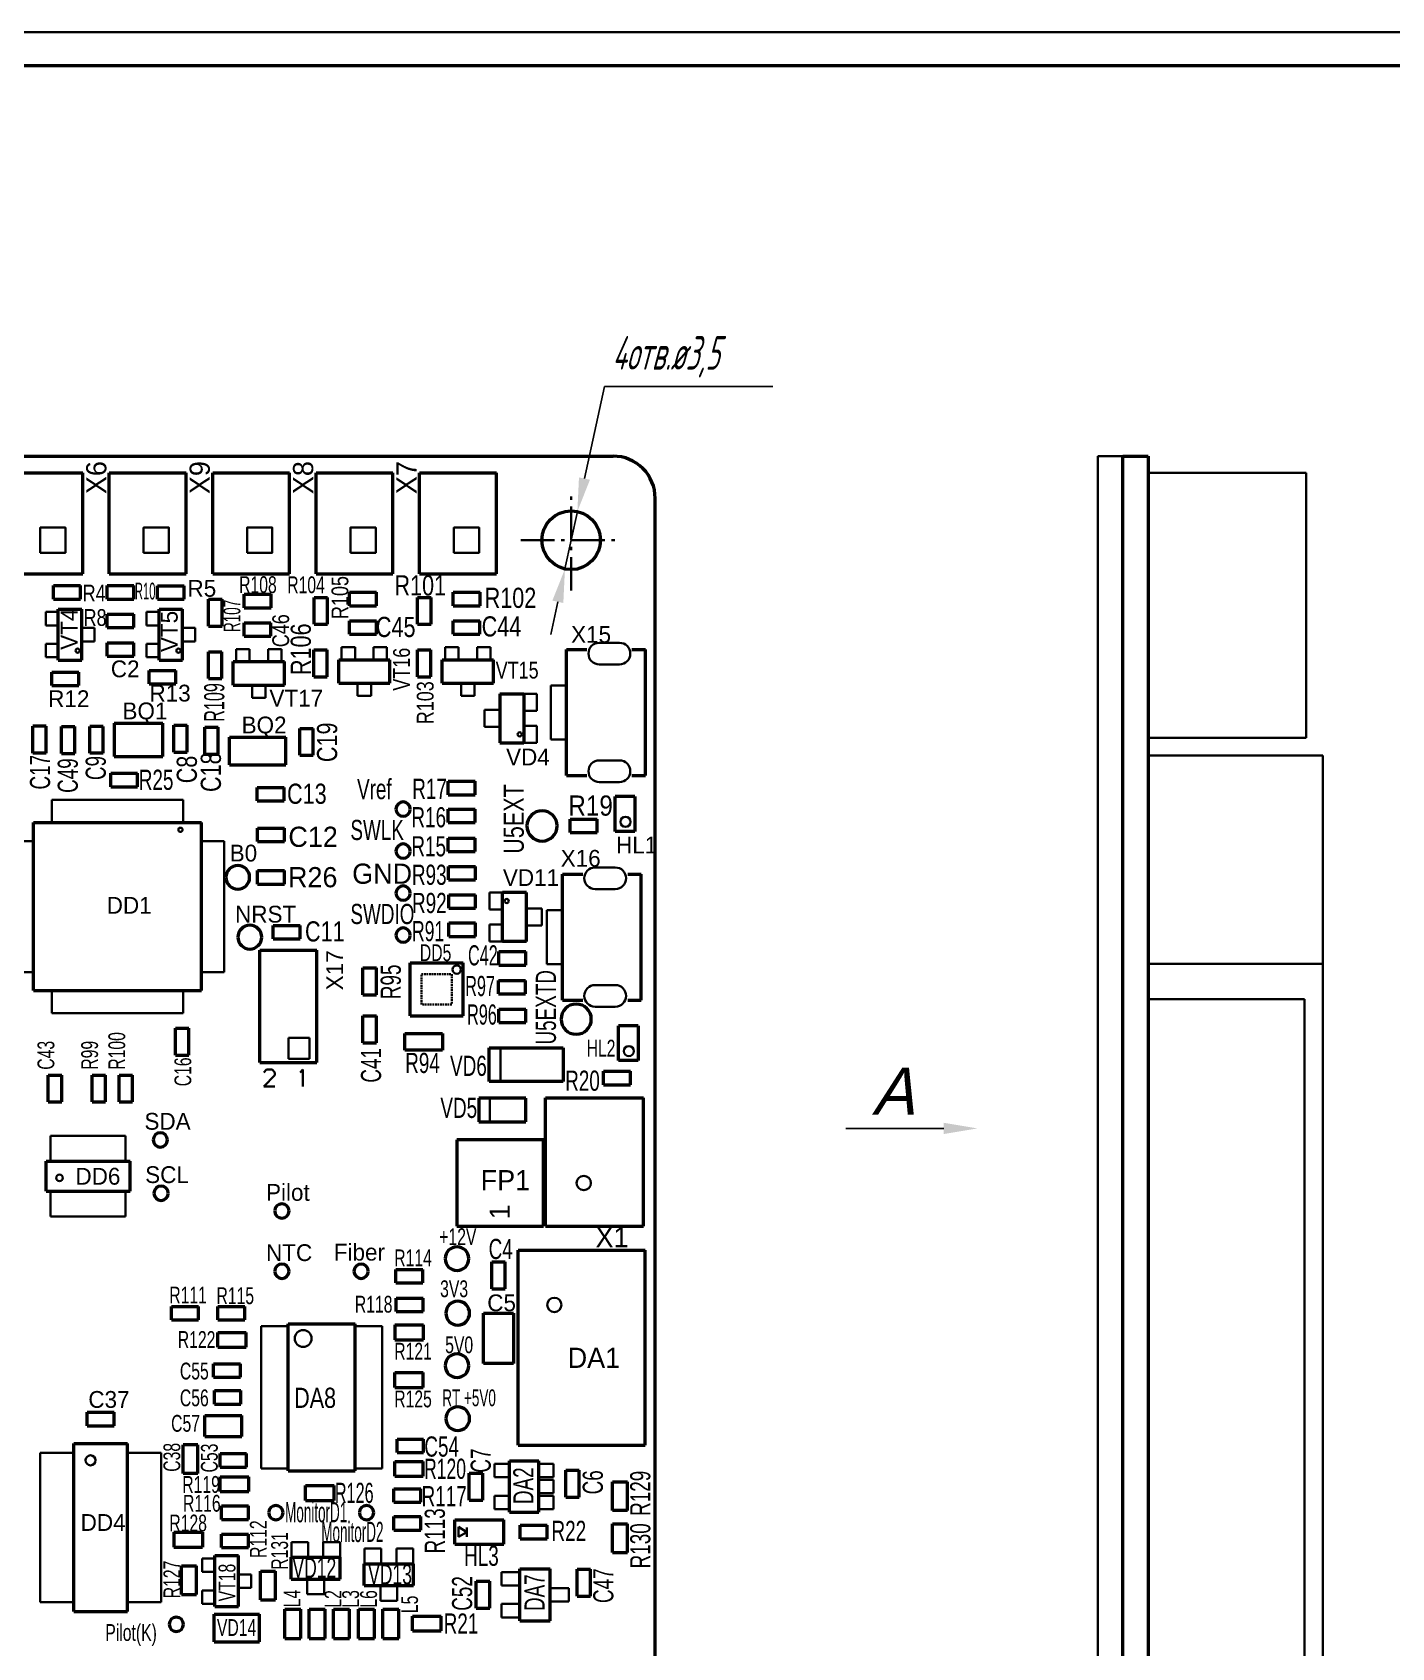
# Model space of a CAD drawing. Extents: x 22780 to 26685, y -1269 to -208.
# Drawn here: x 26043.5 to 26245.8, y -763.7 to -523.4 of the extents above; entities that cross this region are included whole.
import ezdxf

# ---------------------------------------------------------------- set-up
doc = ezdxf.new("R2010")
doc.units = 0
doc.header["$MEASUREMENT"] = 0
doc.linetypes.add('CNTR_ECKD_1', pattern=[7.5, 5, -1, 0.5, -1])
doc.linetypes.add('DASHED2', pattern=[0.375, 0.25, -0.125])
doc.layers.get('0').update_dxf_attribs({"linetype": 'CONTINUOUS', "lineweight": 50})
for name, color, linetype, lineweight in [('CENTER', 2, 'CNTR_ECKD_1', 35), ('CONTUR', 7, 'CONTINUOUS', 50), ('DIM', 1, 'CONTINUOUS', 35)]:
    doc.layers.add(name, color=color, linetype=linetype, lineweight=lineweight)
doc.layers.add('TEXT', color=1, linetype='CONTINUOUS')
doc.styles.add('ECKD', font='ec5cdwin.shx', dxfattribs={"oblique": 15})
doc.styles.add('GOST', font='GOST.shx', dxfattribs={"width": 0.7, "oblique": 15})
doc.styles.get("Standard").update_dxf_attribs({"font": 'ec5cdwin.shx'})

msp = doc.modelspace()

# ---------------------------------------------------------------- linework, layer by layer
for p, q in [((25979.968, -586.501), (26129.968, -586.501)), ((26205.801, -586.501), (26209.551, -586.501)), ((26205.801, -786.501), (26205.801, -586.501)), ((26209.551, -586.501), (26209.551, -786.501)), ((26039.618, -589.001), (26051.048, -589.001)), ((26051.048, -604.001), (26051.048, -589.001)), ((26055.003, -589.001), (26066.433, -589.001)), ((26055.003, -604.001), (26055.003, -589.001)), ((26066.433, -604.001), (26066.433, -589.001)), ((26070.388, -589.001), (26081.818, -589.001)), ((26070.388, -604.001), (26070.388, -589.001)), ((26081.818, -604.001), (26081.818, -589.001)), ((26085.773, -604.001), (26085.773, -589.001)), ((26085.773, -589.001), (26097.203, -589.001)), ((26097.203, -604.001), (26097.203, -589.001)), ((26101.158, -589.001), (26112.588, -589.001)), ((26101.158, -604.001), (26101.158, -589.001)), ((26112.588, -604.001), (26112.588, -589.001)), ((26136.218, -780.251), (26136.218, -592.751)), ((26039.618, -604.001), (26051.048, -604.001)), ((26055.003, -604.001), (26066.433, -604.001)), ((26070.388, -604.001), (26081.818, -604.001)), ((26085.773, -604.001), (26097.203, -604.001)), ((26101.158, -604.001), (26112.588, -604.001)), ((26046.718, -607.751), (26046.718, -605.751)), ((26046.718, -605.751), (26050.718, -605.751)), ((26046.718, -607.751), (26050.718, -607.751)), ((26050.718, -607.751), (26050.718, -605.751)), ((26054.663, -605.751), (26058.663, -605.751)), ((26054.663, -607.751), (26054.663, -605.751)), ((26054.663, -607.751), (26058.663, -607.751)), ((26058.663, -607.751), (26058.663, -605.751)), ((26062.163, -605.784), (26066.163, -605.784)), ((26062.163, -607.784), (26062.163, -605.784)), ((26062.163, -607.784), (26066.163, -607.784)), ((26066.163, -607.784), (26066.163, -605.784)), ((26069.774, -607.789), (26071.774, -607.789)), ((26069.774, -611.789), (26069.774, -607.789)), ((26071.774, -611.789), (26071.774, -607.789)), ((26075.065, -609.039), (26075.065, -607.039)), ((26075.065, -607.039), (26079.065, -607.039)), ((26079.065, -609.039), (26079.065, -607.039)), ((26085.467, -607.501), (26087.467, -607.501)), ((26085.467, -611.501), (26085.467, -607.501)), ((26087.467, -611.501), (26087.467, -607.501)), ((26090.758, -608.751), (26090.758, -606.751)), ((26090.758, -606.751), (26094.758, -606.751)), ((26094.758, -608.751), (26094.758, -606.751)), ((26100.87, -607.501), (26102.87, -607.501)), ((26100.87, -611.501), (26100.87, -607.501)), ((26102.87, -611.501), (26102.87, -607.501)), ((26106.161, -608.751), (26106.161, -606.751)), ((26106.161, -606.751), (26110.161, -606.751)), ((26110.161, -608.751), (26110.161, -606.751)), ((26047.413, -609.25), (26050.913, -609.25)), ((26047.413, -616.85), (26047.413, -609.25)), ((26050.913, -616.85), (26050.913, -609.25)), ((26054.663, -612.001), (26054.663, -610.001)), ((26054.663, -610.001), (26058.663, -610.001)), ((26058.663, -612.001), (26058.663, -610.001)), ((26062.413, -609.25), (26065.913, -609.25)), ((26062.413, -616.85), (26062.413, -609.25)), ((26065.913, -616.85), (26065.913, -609.25)), ((26075.065, -609.039), (26079.065, -609.039)), ((26090.758, -608.751), (26094.758, -608.751)), ((26106.161, -608.751), (26110.161, -608.751)), ((26054.663, -612.001), (26058.663, -612.001)), ((26069.774, -611.789), (26071.774, -611.789)), ((26075.047, -611.289), (26079.047, -611.289)), ((26075.047, -613.289), (26075.047, -611.289)), ((26079.047, -613.289), (26079.047, -611.289)), ((26085.467, -611.501), (26087.467, -611.501)), ((26090.74, -611.001), (26094.74, -611.001)), ((26090.74, -613.001), (26090.74, -611.001)), ((26094.74, -613.001), (26094.74, -611.001)), ((26100.87, -611.501), (26102.87, -611.501)), ((26106.143, -611.001), (26110.143, -611.001)), ((26106.143, -613.001), (26106.143, -611.001)), ((26110.143, -613.001), (26110.143, -611.001)), ((26054.663, -614.251), (26058.663, -614.251)), ((26054.663, -616.251), (26054.663, -614.251)), ((26058.663, -616.251), (26058.663, -614.251)), ((26075.047, -613.289), (26079.047, -613.289)), ((26090.74, -613.001), (26094.74, -613.001)), ((26106.143, -613.001), (26110.143, -613.001)), ((26047.413, -616.85), (26050.913, -616.85)), ((26054.663, -616.251), (26058.663, -616.251)), ((26062.413, -616.85), (26065.913, -616.85)), ((26069.743, -615.596), (26071.743, -615.596)), ((26069.743, -619.596), (26069.743, -615.596)), ((26071.743, -619.596), (26071.743, -615.596)), ((26073.448, -617.066), (26081.048, -617.066)), ((26073.448, -620.566), (26073.448, -617.066)), ((26081.048, -620.566), (26081.048, -617.066)), ((26085.435, -615.309), (26087.435, -615.309)), ((26085.435, -619.309), (26085.435, -615.309)), ((26087.435, -619.309), (26087.435, -615.309)), ((26089.14, -616.779), (26096.74, -616.779)), ((26089.14, -620.279), (26089.14, -616.779)), ((26096.74, -620.279), (26096.74, -616.779)), ((26100.838, -615.309), (26102.838, -615.309)), ((26100.838, -619.309), (26100.838, -615.309)), ((26102.838, -619.309), (26102.838, -615.309)), ((26104.543, -616.779), (26112.143, -616.779)), ((26104.543, -620.279), (26104.543, -616.779)), ((26112.143, -620.279), (26112.143, -616.779)), ((26123.043, -633.99), (26123.031, -615.263)), ((26123.043, -615.265), (26126.061, -615.265)), ((26132.751, -615.264), (26134.781, -615.264)), ((26134.781, -633.989), (26134.781, -615.264)), ((26046.468, -618.626), (26050.468, -618.626)), ((26046.468, -620.626), (26046.468, -618.626)), ((26050.468, -620.626), (26050.468, -618.626)), ((26060.913, -618.387), (26064.913, -618.387)), ((26060.913, -620.387), (26060.913, -618.387)), ((26064.913, -620.387), (26064.913, -618.387)), ((26069.743, -619.596), (26071.743, -619.596)), ((26081.048, -620.566), (26081.048, -618.379)), ((26085.435, -619.309), (26087.435, -619.309)), ((26096.74, -620.279), (26096.74, -618.091)), ((26100.838, -619.309), (26102.838, -619.309)), ((26112.143, -620.279), (26112.143, -618.091)), ((26046.468, -620.626), (26050.468, -620.626)), ((26060.913, -620.387), (26064.913, -620.387)), ((26073.448, -620.566), (26081.048, -620.566)), ((26079.185, -620.566), (26081.048, -620.566)), ((26089.14, -620.279), (26096.74, -620.279)), ((26094.878, -620.279), (26096.74, -620.279)), ((26104.543, -620.279), (26112.143, -620.279)), ((26110.281, -620.279), (26112.143, -620.279)), ((26113.093, -621.851), (26116.698, -621.851)), ((26113.093, -621.851), (26113.093, -629.13)), ((26116.698, -621.851), (26116.698, -629.13)), ((26045.625, -626.681), (26043.625, -626.681)), ((26043.625, -630.681), (26043.625, -626.681)), ((26045.625, -630.681), (26045.625, -626.681)), ((26047.891, -630.724), (26047.891, -626.723)), ((26047.891, -626.723), (26049.891, -626.723)), ((26049.891, -630.724), (26049.891, -626.723)), ((26054.093, -626.704), (26052.093, -626.704)), ((26052.093, -630.704), (26052.093, -626.704)), ((26054.093, -630.704), (26054.093, -626.704)), ((26055.741, -626.221), (26062.97, -626.221)), ((26055.741, -626.221), (26055.741, -631.186)), ((26062.97, -631.186), (26062.97, -626.221)), ((26064.593, -630.518), (26064.593, -626.518)), ((26064.593, -626.518), (26066.593, -626.518)), ((26066.593, -630.518), (26066.593, -626.518)), ((26069.204, -630.82), (26069.204, -626.82)), ((26069.204, -626.82), (26071.204, -626.82)), ((26071.204, -630.82), (26071.204, -626.82)), ((26083.343, -631.001), (26083.343, -627.001)), ((26083.343, -627.001), (26085.343, -627.001)), ((26085.343, -631.001), (26085.343, -627.001)), ((26072.897, -628.314), (26081.272, -628.314)), ((26072.897, -632.439), (26072.897, -628.314)), ((26081.272, -632.439), (26081.272, -628.314)), ((26113.093, -629.13), (26116.698, -629.13)), ((26045.625, -630.681), (26043.625, -630.681)), ((26047.891, -630.724), (26049.891, -630.724)), ((26054.093, -630.704), (26052.093, -630.704)), ((26055.741, -631.186), (26062.97, -631.186)), ((26064.593, -630.518), (26066.593, -630.518)), ((26069.204, -630.82), (26071.204, -630.82)), ((26083.343, -631.001), (26085.343, -631.001)), ((26055.218, -635.678), (26055.218, -633.678)), ((26055.218, -633.678), (26059.218, -633.678)), ((26059.218, -635.678), (26059.218, -633.678)), ((26072.897, -632.439), (26081.272, -632.439)), ((26123.043, -633.99), (26126.061, -633.99)), ((26132.751, -633.989), (26134.781, -633.989)), ((26055.218, -635.678), (26059.218, -635.678)), ((26077.008, -637.772), (26077.008, -635.772)), ((26077.008, -635.772), (26081.008, -635.772)), ((26081.008, -637.772), (26081.008, -635.772)), ((26105.413, -634.862), (26109.413, -634.862)), ((26105.413, -636.862), (26105.413, -634.862)), ((26109.413, -636.862), (26109.413, -634.862)), ((26077.008, -637.772), (26081.008, -637.772)), ((26105.413, -636.862), (26109.413, -636.862)), ((26105.413, -638.987), (26109.413, -638.987)), ((26105.413, -640.987), (26105.413, -638.987)), ((26109.413, -640.987), (26109.413, -638.987)), ((26133.179, -637.148), (26130.258, -637.148)), ((26130.258, -642.312), (26130.258, -637.148)), ((26133.179, -637.148), (26133.179, -642.312)), ((26043.718, -641.001), (26068.718, -641.001)), ((26043.718, -666.001), (26043.718, -641.001)), ((26068.718, -666.001), (26068.718, -641.001)), ((26105.413, -640.987), (26109.413, -640.987)), ((26123.593, -642.501), (26123.593, -640.501)), ((26123.593, -640.501), (26127.593, -640.501)), ((26127.593, -642.501), (26127.593, -640.501)), ((26077.047, -643.846), (26077.047, -641.846)), ((26077.047, -641.846), (26081.047, -641.846)), ((26077.047, -643.846), (26081.047, -643.846)), ((26081.047, -643.846), (26081.047, -641.846)), ((26105.413, -643.306), (26109.413, -643.306)), ((26105.413, -645.306), (26105.413, -643.306)), ((26109.413, -645.306), (26109.413, -643.306)), ((26123.593, -642.501), (26127.593, -642.501)), ((26133.179, -642.312), (26130.258, -642.312)), ((26105.413, -645.306), (26109.413, -645.306)), ((26077.047, -650.152), (26077.047, -648.152)), ((26077.047, -648.152), (26081.047, -648.152)), ((26081.047, -650.152), (26081.047, -648.152)), ((26105.492, -649.544), (26105.492, -647.544)), ((26105.492, -647.544), (26109.492, -647.544)), ((26109.492, -649.544), (26109.492, -647.544)), ((26122.406, -648.682), (26125.436, -648.682)), ((26122.418, -667.409), (26122.406, -648.682)), ((26132.126, -648.682), (26134.156, -648.682)), ((26134.156, -667.408), (26134.156, -648.683)), ((26077.047, -650.152), (26081.047, -650.152)), ((26105.492, -649.544), (26109.492, -649.544)), ((26105.505, -653.741), (26105.505, -651.741)), ((26105.505, -651.741), (26109.505, -651.741)), ((26109.505, -653.741), (26109.505, -651.741)), ((26117.093, -651.427), (26113.488, -651.427)), ((26113.488, -658.706), (26113.488, -651.427)), ((26117.093, -658.706), (26117.093, -651.427)), ((26105.505, -653.741), (26109.505, -653.741)), ((26105.505, -657.932), (26105.505, -655.932)), ((26105.505, -655.932), (26109.505, -655.932)), ((26109.505, -657.932), (26109.505, -655.932)), ((26079.404, -658.306), (26079.404, -656.306)), ((26079.404, -656.306), (26083.404, -656.306)), ((26079.404, -658.306), (26083.404, -658.306)), ((26083.404, -658.306), (26083.404, -656.306)), ((26105.505, -657.932), (26109.505, -657.932)), ((26077.381, -676.689), (26077.381, -659.996)), ((26077.381, -659.996), (26085.881, -659.996)), ((26085.881, -676.689), (26085.881, -659.996)), ((26112.968, -660.207), (26116.968, -660.207)), ((26112.968, -662.207), (26112.968, -660.207)), ((26117.093, -658.706), (26113.488, -658.706)), ((26116.968, -662.207), (26116.968, -660.207)), ((26092.738, -662.623), (26094.738, -662.623)), ((26092.738, -666.623), (26092.738, -662.623)), ((26094.738, -666.623), (26094.738, -662.623)), ((26099.776, -669.733), (26099.776, -661.858)), ((26099.776, -661.858), (26107.651, -661.858)), ((26107.651, -669.733), (26107.651, -661.858)), ((26112.968, -662.207), (26116.968, -662.207)), ((26112.911, -664.501), (26116.911, -664.501)), ((26112.911, -666.501), (26112.911, -664.501)), ((26116.911, -666.501), (26116.911, -664.501)), ((26043.718, -666.001), (26068.718, -666.001)), ((26092.738, -666.623), (26094.738, -666.623)), ((26112.911, -666.501), (26116.911, -666.501)), ((26122.418, -667.409), (26125.436, -667.409)), ((26132.126, -667.408), (26134.156, -667.408)), ((26092.738, -673.748), (26092.738, -669.748)), ((26092.738, -669.748), (26094.738, -669.748)), ((26094.738, -673.748), (26094.738, -669.748)), ((26099.776, -669.733), (26107.651, -669.733)), ((26112.968, -670.751), (26112.968, -668.751)), ((26112.968, -668.751), (26116.968, -668.751)), ((26116.968, -670.751), (26116.968, -668.751)), ((26064.837, -675.61), (26064.837, -671.61)), ((26064.837, -671.61), (26066.837, -671.61)), ((26066.837, -675.61), (26066.837, -671.61)), ((26098.963, -674.86), (26098.963, -672.36)), ((26098.963, -672.36), (26104.557, -672.36)), ((26104.557, -672.36), (26104.557, -674.86)), ((26112.968, -670.751), (26116.968, -670.751)), ((26133.679, -671.251), (26130.758, -671.251)), ((26130.758, -676.415), (26130.758, -671.251)), ((26133.679, -671.251), (26133.679, -676.415)), ((26092.738, -673.748), (26094.738, -673.748)), ((26104.557, -674.86), (26098.963, -674.86)), ((26111.519, -679.505), (26111.519, -674.497)), ((26111.519, -674.497), (26122.519, -674.497)), ((26122.519, -674.497), (26122.519, -679.505)), ((26064.837, -675.61), (26066.837, -675.61)), ((26077.381, -676.689), (26085.881, -676.689)), ((26133.679, -676.415), (26130.758, -676.415)), ((26045.926, -682.564), (26045.926, -678.564)), ((26045.926, -678.564), (26047.926, -678.564)), ((26047.926, -682.564), (26047.926, -678.564)), ((26052.431, -678.564), (26054.431, -678.564)), ((26052.431, -682.564), (26052.431, -678.564)), ((26054.431, -682.564), (26054.431, -678.564)), ((26056.468, -678.564), (26058.468, -678.564)), ((26056.468, -682.564), (26056.468, -678.564)), ((26058.468, -682.564), (26058.468, -678.564)), ((26122.519, -679.505), (26111.519, -679.505)), ((26128.531, -680.001), (26128.531, -678.001)), ((26128.531, -678.001), (26132.531, -678.001)), ((26128.531, -680.001), (26132.531, -680.001)), ((26132.531, -680.001), (26132.531, -678.001)), ((26109.964, -681.997), (26109.964, -685.505)), ((26116.968, -681.997), (26109.964, -681.997)), ((26116.968, -685.505), (26116.968, -681.997)), ((26119.878, -681.976), (26134.483, -681.976)), ((26119.878, -701.026), (26119.878, -681.976)), ((26134.483, -701.026), (26134.483, -681.976)), ((26045.926, -682.564), (26047.926, -682.564)), ((26052.431, -682.564), (26054.431, -682.564)), ((26056.468, -682.564), (26058.468, -682.564)), ((26109.964, -685.505), (26116.968, -685.505)), ((26119.588, -688.214), (26106.73, -688.214)), ((26106.73, -688.214), (26106.73, -701.039)), ((26119.588, -699.51), (26119.588, -688.214)), ((26045.593, -695.86), (26045.593, -691.36)), ((26045.593, -691.36), (26058.093, -691.36)), ((26058.093, -695.86), (26058.093, -691.36)), ((26045.593, -695.86), (26058.093, -695.86)), ((26106.73, -701.039), (26119.588, -701.039)), ((26119.588, -701.039), (26119.588, -699.51)), ((26119.878, -701.026), (26134.483, -701.026)), ((26111.901, -710.357), (26111.901, -706.357)), ((26111.901, -706.357), (26113.901, -706.357)), ((26113.901, -710.357), (26113.901, -706.357)), ((26115.843, -704.601), (26134.718, -704.601)), ((26115.843, -733.601), (26115.843, -704.601)), ((26134.718, -733.601), (26134.718, -704.601)), ((26097.637, -709.466), (26097.637, -707.466)), ((26097.637, -707.466), (26101.637, -707.466)), ((26101.637, -709.466), (26101.637, -707.466)), ((26097.637, -709.466), (26101.637, -709.466)), ((26111.901, -710.357), (26113.901, -710.357)), ((26064.255, -712.982), (26068.255, -712.982)), ((26064.255, -714.982), (26064.255, -712.982)), ((26068.255, -714.982), (26068.255, -712.982)), ((26071.158, -714.982), (26071.158, -712.982)), ((26071.158, -712.982), (26075.158, -712.982)), ((26075.158, -714.982), (26075.158, -712.982)), ((26097.703, -711.732), (26101.703, -711.732)), ((26097.703, -713.732), (26097.703, -711.732)), ((26101.703, -713.732), (26101.703, -711.732)), ((26064.255, -714.982), (26068.255, -714.982)), ((26071.158, -714.982), (26075.158, -714.982)), ((26081.593, -715.564), (26091.593, -715.564)), ((26081.593, -737.439), (26081.593, -715.564)), ((26091.593, -737.439), (26091.593, -715.564)), ((26097.485, -715.735), (26101.735, -715.735)), ((26097.485, -715.735), (26097.485, -717.954)), ((26097.703, -713.732), (26101.703, -713.732)), ((26101.735, -717.954), (26101.735, -715.735)), ((26110.651, -713.982), (26115.151, -713.982)), ((26110.651, -721.482), (26110.651, -713.982)), ((26115.151, -713.982), (26115.151, -721.482)), ((26071.127, -719.064), (26071.127, -716.845)), ((26071.127, -716.845), (26075.377, -716.845)), ((26075.377, -719.064), (26075.377, -716.845)), ((26097.485, -717.954), (26101.735, -717.954)), ((26071.127, -719.064), (26075.377, -719.064)), ((26070.529, -721.502), (26074.529, -721.502)), ((26070.529, -723.502), (26070.529, -721.502)), ((26074.529, -723.502), (26074.529, -721.502)), ((26097.468, -725.043), (26097.468, -722.824)), ((26097.468, -722.824), (26101.718, -722.824)), ((26101.718, -725.043), (26101.718, -722.824)), ((26115.151, -721.482), (26110.651, -721.482)), ((26070.529, -723.502), (26074.529, -723.502)), ((26070.656, -725.501), (26074.593, -725.501)), ((26070.656, -727.501), (26070.656, -725.501)), ((26074.593, -727.501), (26074.593, -725.501)), ((26097.468, -725.043), (26101.718, -725.043)), ((26070.656, -727.501), (26074.593, -727.501)), ((26051.718, -728.727), (26055.718, -728.727)), ((26051.718, -730.727), (26051.718, -728.727)), ((26055.718, -730.727), (26055.718, -728.727)), ((26069.193, -729.217), (26074.737, -729.217)), ((26069.193, -732.342), (26069.193, -729.217)), ((26074.737, -732.342), (26074.737, -729.217)), ((26051.718, -730.727), (26055.718, -730.727)), ((26069.193, -732.342), (26074.737, -732.342)), ((26097.814, -732.726), (26101.752, -732.726)), ((26097.814, -734.726), (26097.814, -732.726)), ((26101.752, -734.726), (26101.752, -732.726)), ((26049.718, -733.376), (26057.718, -733.376)), ((26049.718, -758.376), (26049.718, -733.376)), ((26057.718, -758.376), (26057.718, -733.376)), ((26068.189, -733.582), (26065.97, -733.582)), ((26065.97, -737.832), (26065.97, -733.582)), ((26068.189, -737.832), (26068.189, -733.582)), ((26071.502, -734.883), (26075.439, -734.883)), ((26071.502, -736.883), (26071.502, -734.883)), ((26075.439, -736.883), (26075.439, -734.883)), ((26097.814, -734.726), (26101.752, -734.726)), ((26115.843, -733.601), (26134.718, -733.601)), ((26071.502, -736.883), (26075.439, -736.883)), ((26081.593, -737.439), (26091.593, -737.439)), ((26097.463, -736.033), (26101.713, -736.033)), ((26097.463, -738.251), (26097.463, -736.033)), ((26101.713, -738.251), (26101.713, -736.033)), ((26114.522, -735.958), (26118.897, -735.958)), ((26114.522, -743.583), (26114.522, -735.958)), ((26118.897, -743.583), (26118.897, -735.958)), ((26122.927, -741.358), (26122.927, -737.358)), ((26122.927, -737.358), (26124.927, -737.358)), ((26124.927, -741.358), (26124.927, -737.358)), ((26068.189, -737.832), (26065.97, -737.832)), ((26071.499, -738.316), (26075.749, -738.316)), ((26071.499, -740.535), (26071.499, -738.316)), ((26075.749, -740.535), (26075.749, -738.316)), ((26084.194, -741.842), (26084.194, -739.623)), ((26084.194, -739.623), (26088.444, -739.623)), ((26088.444, -741.842), (26088.444, -739.623)), ((26097.343, -740.114), (26101.343, -740.114)), ((26097.343, -742.114), (26097.343, -740.114)), ((26097.463, -738.251), (26101.713, -738.251)), ((26101.343, -742.114), (26101.343, -740.114)), ((26108.552, -741.796), (26108.552, -737.796)), ((26108.552, -737.796), (26110.552, -737.796)), ((26110.552, -741.796), (26110.552, -737.796)), ((26129.875, -743.347), (26129.875, -739.097)), ((26129.875, -739.097), (26132.094, -739.097)), ((26132.094, -743.347), (26132.094, -739.097)), ((26071.499, -740.535), (26075.749, -740.535)), ((26084.194, -741.842), (26088.444, -741.842)), ((26097.343, -742.114), (26101.343, -742.114)), ((26108.552, -741.796), (26110.552, -741.796)), ((26122.927, -741.358), (26124.927, -741.358)), ((26071.718, -744.657), (26071.718, -742.657)), ((26071.718, -742.657), (26075.718, -742.657)), ((26071.718, -744.657), (26075.718, -744.657)), ((26075.718, -744.657), (26075.718, -742.657)), ((26097.343, -744.251), (26101.343, -744.251)), ((26097.343, -746.251), (26097.343, -744.251)), ((26101.343, -746.251), (26101.343, -744.251)), ((26106.414, -748.355), (26106.414, -744.73)), ((26106.414, -744.73), (26113.717, -744.73)), ((26113.717, -748.355), (26113.717, -744.73)), ((26114.522, -743.583), (26118.897, -743.583)), ((26132.094, -743.347), (26129.875, -743.347)), ((26064.624, -746.577), (26068.874, -746.577)), ((26064.624, -746.577), (26064.624, -748.796)), ((26068.874, -746.577), (26068.874, -748.796)), ((26071.718, -748.866), (26071.718, -746.866)), ((26071.718, -746.866), (26075.718, -746.866)), ((26075.718, -748.866), (26075.718, -746.866)), ((26097.343, -746.251), (26101.343, -746.251)), ((26116.151, -745.543), (26120.151, -745.543)), ((26116.151, -747.543), (26116.151, -745.543)), ((26120.151, -747.543), (26120.151, -745.543)), ((26129.876, -749.597), (26129.876, -745.347)), ((26129.876, -745.347), (26132.095, -745.347)), ((26132.095, -749.597), (26132.095, -745.347)), ((26064.624, -748.796), (26068.874, -748.796)), ((26071.718, -748.866), (26075.718, -748.866)), ((26106.414, -748.355), (26113.717, -748.355)), ((26116.151, -747.543), (26120.151, -747.543)), ((26129.876, -749.597), (26132.095, -749.597)), ((26065.749, -755.826), (26065.749, -751.576)), ((26065.749, -751.576), (26067.968, -751.576)), ((26067.968, -755.826), (26067.968, -751.576)), ((26070.718, -757.643), (26070.718, -750.043)), ((26070.718, -750.043), (26074.218, -750.043)), ((26074.218, -757.643), (26074.218, -750.043)), ((26082.068, -750.294), (26089.368, -750.294)), ((26082.068, -753.544), (26082.068, -750.294)), ((26089.368, -753.544), (26089.368, -750.294)), ((26092.943, -751.269), (26100.243, -751.269)), ((26092.943, -754.519), (26092.943, -751.269)), ((26100.243, -754.519), (26100.243, -751.269)), ((26116.105, -759.751), (26116.105, -752.001)), ((26116.105, -752.001), (26120.605, -752.001)), ((26120.605, -759.751), (26120.605, -752.001)), ((26124.593, -756.062), (26124.593, -752.062)), ((26124.593, -752.062), (26126.593, -752.062)), ((26126.593, -756.062), (26126.593, -752.062)), ((26077.497, -752.388), (26079.715, -752.388)), ((26077.497, -756.638), (26077.497, -752.388)), ((26079.715, -756.638), (26079.715, -752.388)), ((26082.068, -753.544), (26089.368, -753.544)), ((26092.943, -754.519), (26100.243, -754.519)), ((26109.593, -757.876), (26109.593, -753.876)), ((26109.593, -753.876), (26111.593, -753.876)), ((26111.593, -757.876), (26111.593, -753.876)), ((26065.749, -755.826), (26067.968, -755.826)), ((26077.497, -756.638), (26079.715, -756.638)), ((26124.593, -756.062), (26126.593, -756.062)), ((26049.718, -758.376), (26057.718, -758.376)), ((26070.593, -758.742), (26077.343, -758.742)), ((26070.593, -762.867), (26070.593, -758.742)), ((26070.718, -757.643), (26074.218, -757.643)), ((26077.343, -762.867), (26077.343, -758.742)), ((26081.131, -758.001), (26083.506, -758.001)), ((26081.131, -762.376), (26081.131, -758.001)), ((26083.506, -762.376), (26083.506, -758.001)), ((26084.747, -758.001), (26087.122, -758.001)), ((26084.747, -762.376), (26084.747, -758.001)), ((26087.122, -762.376), (26087.122, -758.001)), ((26088.35, -758.001), (26090.725, -758.001)), ((26088.35, -762.376), (26088.35, -758.001)), ((26090.725, -762.376), (26090.725, -758.001)), ((26092.059, -758.001), (26094.434, -758.001)), ((26092.059, -762.376), (26092.059, -758.001)), ((26094.434, -762.376), (26094.434, -758.001)), ((26095.712, -758.001), (26098.087, -758.001)), ((26095.712, -762.376), (26095.712, -758.001)), ((26098.087, -762.376), (26098.087, -758.001)), ((26100.114, -761.254), (26100.114, -759.035)), ((26100.114, -759.035), (26104.364, -759.035)), ((26104.364, -761.254), (26104.364, -759.035)), ((26109.593, -757.876), (26111.593, -757.876)), ((26100.114, -761.254), (26104.364, -761.254)), ((26116.105, -759.751), (26120.605, -759.751)), ((26070.593, -762.867), (26077.343, -762.867)), ((26081.131, -762.376), (26083.506, -762.376)), ((26084.747, -762.376), (26087.122, -762.376)), ((26088.35, -762.376), (26090.725, -762.376)), ((26092.059, -762.376), (26094.434, -762.376)), ((26095.712, -762.376), (26098.087, -762.376))]:
    msp.add_line(p, q)
msp.add_circle((26123.718, -599.001), 4.375)
for centre, radius, start, end in [((26129.968, -592.751), 6.25, 359.99745, 89.99947), ((26098.718, -639.001), 1.065, 0, 180), ((26098.718, -639.001), 1.065, 180, 0), ((26119.39, -641.501), 2.25, 90, 270), ((26119.39, -641.501), 2.25, 270, 90), ((26098.718, -645.251), 1.065, 0, 180), ((26098.718, -645.251), 1.065, 180, 0), ((26074.115, -649.152), 1.768, 0, 180), ((26074.115, -649.152), 1.768, 180, 0), ((26098.718, -651.501), 1.065, 0, 180), ((26098.718, -651.501), 1.065, 180, 0), ((26075.908, -658.045), 1.768, 0, 180), ((26075.908, -658.045), 1.768, 180, 0), ((26098.718, -657.751), 1.065, 0, 180), ((26098.718, -657.751), 1.065, 180, 0), ((26124.468, -670.251), 2.25, 90, 270), ((26124.468, -670.251), 2.25, 270, 90), ((26062.593, -688.214), 1.065, 0, 180), ((26062.593, -688.214), 1.065, 180, 0), ((26062.705, -696.148), 1.065, 0, 180), ((26062.705, -696.148), 1.065, 180, 0), ((26080.682, -698.784), 1.065, 0, 180), ((26080.682, -698.784), 1.065, 180, 0), ((26106.734, -705.876), 1.768, 0, 180), ((26106.734, -705.876), 1.768, 180, 0), ((26080.682, -707.751), 1.065, 0, 180), ((26080.682, -707.751), 1.065, 180, 0), ((26092.468, -707.751), 1.065, 0, 180), ((26092.468, -707.751), 1.065, 180, 0), ((26106.838, -713.982), 1.768, 0, 180), ((26106.838, -713.982), 1.768, 180, 0), ((26106.734, -721.798), 1.768, 0, 180), ((26106.734, -721.798), 1.768, 180, 0), ((26106.838, -729.679), 1.768, 0, 180), ((26106.838, -729.679), 1.768, 180, 0), ((26079.781, -743.657), 1.065, 0, 180), ((26079.781, -743.657), 1.065, 180, 0), ((26093.281, -743.657), 1.065, 0, 180), ((26093.281, -743.657), 1.065, 180, 0), ((26064.968, -760.266), 1.065, 0, 180), ((26064.968, -760.266), 1.065, 180, 0)]:
    msp.add_arc(centre, radius, start, end)
at = {"layer": 'CENTER'}
for p, q in [((26123.718, -606.501), (26123.718, -591.501)), ((26116.218, -599.001), (26131.218, -599.001))]:
    msp.add_line(p, q, dxfattribs=at)
at = {"layer": 'CONTUR'}
msp.add_line((26464.471, -528.449), (25895.471, -528.449), dxfattribs=at)
at = {"layer": 'DIM'}
for p, q in [((26469.471, -523.449), (25875.471, -523.449)), ((26202.051, -786.501), (26202.051, -586.501)), ((26202.051, -586.501), (26205.801, -586.501)), ((26209.551, -589.001), (26233.051, -589.001)), ((26233.051, -589.001), (26233.051, -628.376)), ((26047.413, -609.675), (26045.538, -609.675)), ((26045.538, -609.675), (26045.538, -611.675)), ((26062.413, -609.675), (26060.538, -609.675)), ((26060.538, -609.675), (26060.538, -611.675)), ((26045.538, -611.675), (26047.413, -611.675)), ((26052.788, -612.05), (26050.913, -612.05)), ((26052.788, -614.05), (26052.788, -612.05)), ((26060.538, -611.675), (26062.413, -611.675)), ((26067.788, -612.05), (26065.913, -612.05)), ((26067.788, -614.05), (26067.788, -612.05)), ((26047.413, -614.425), (26045.538, -614.425)), ((26045.538, -614.425), (26045.538, -616.425)), ((26050.913, -614.05), (26052.788, -614.05)), ((26062.413, -614.425), (26060.538, -614.425)), ((26060.538, -614.425), (26060.538, -616.425)), ((26065.913, -614.05), (26067.788, -614.05)), ((26089.565, -616.779), (26089.565, -614.904)), ((26089.565, -614.904), (26091.565, -614.904)), ((26091.565, -614.904), (26091.565, -616.779)), ((26094.315, -616.779), (26094.315, -614.904)), ((26094.315, -614.904), (26096.315, -614.904)), ((26096.315, -614.904), (26096.315, -616.779)), ((26104.968, -616.779), (26104.968, -614.904)), ((26104.968, -614.904), (26106.968, -614.904)), ((26106.968, -614.904), (26106.968, -616.779)), ((26109.718, -616.779), (26109.718, -614.904)), ((26109.718, -614.904), (26111.718, -614.904)), ((26111.718, -614.904), (26111.718, -616.779)), ((26127.906, -614.263), (26130.906, -614.263)), ((26045.538, -616.425), (26047.413, -616.425)), ((26060.538, -616.425), (26062.413, -616.425)), ((26073.873, -617.066), (26073.873, -615.191)), ((26073.873, -615.191), (26075.873, -615.191)), ((26075.873, -615.191), (26075.873, -617.066)), ((26078.623, -617.066), (26078.623, -615.191)), ((26078.623, -615.191), (26080.623, -615.191)), ((26080.623, -615.191), (26080.623, -617.066)), ((26127.906, -617.49), (26130.906, -617.49)), ((26076.248, -622.441), (26076.248, -620.566)), ((26078.248, -620.566), (26078.248, -622.441)), ((26091.94, -622.154), (26091.94, -620.279)), ((26093.94, -622.154), (26091.94, -622.154)), ((26093.94, -620.279), (26093.94, -622.154)), ((26107.343, -622.154), (26107.343, -620.279)), ((26109.343, -622.154), (26107.343, -622.154)), ((26109.343, -620.279), (26109.343, -622.154)), ((26116.698, -621.851), (26118.597, -621.872)), ((26118.597, -621.872), (26118.597, -624.38)), ((26123.034, -620.622), (26120.714, -620.622)), ((26120.714, -620.622), (26120.714, -628.63)), ((26078.248, -622.441), (26076.248, -622.441)), ((26113.093, -624.247), (26110.839, -624.247)), ((26110.839, -624.247), (26110.839, -626.755)), ((26118.597, -624.38), (26116.698, -624.38)), ((26110.839, -626.755), (26113.093, -626.755)), ((26116.698, -626.622), (26118.597, -626.622)), ((26118.597, -626.622), (26118.597, -629.13)), ((26116.698, -629.13), (26118.597, -629.13)), ((26120.714, -628.63), (26123.039, -628.63)), ((26233.051, -628.376), (26209.551, -628.376)), ((26127.906, -631.763), (26130.906, -631.763)), ((26209.551, -631.024), (26235.551, -631.024)), ((26235.551, -631.024), (26235.551, -662.007)), ((26127.906, -634.99), (26130.906, -634.99)), ((26046.468, -637.626), (26046.468, -641.001)), ((26046.468, -637.626), (26065.968, -637.626)), ((26065.968, -637.626), (26065.968, -641.001)), ((26040.343, -643.751), (26043.718, -643.751)), ((26072.093, -643.751), (26068.718, -643.751)), ((26072.093, -663.251), (26072.093, -643.751)), ((26127.281, -647.682), (26130.281, -647.682)), ((26127.281, -650.909), (26130.281, -650.909)), ((26111.589, -653.935), (26111.589, -651.427)), ((26111.589, -651.427), (26113.488, -651.427)), ((26113.488, -653.935), (26111.589, -653.935)), ((26119.347, -653.802), (26117.093, -653.802)), ((26119.347, -656.31), (26119.347, -653.802)), ((26122.409, -654.041), (26120.089, -654.041)), ((26120.089, -654.041), (26120.089, -662.049)), ((26111.589, -658.685), (26111.589, -656.177)), ((26111.589, -656.177), (26113.488, -656.177)), ((26117.093, -656.31), (26119.347, -656.31)), ((26113.488, -658.706), (26111.589, -658.685)), ((26120.089, -662.049), (26122.414, -662.049)), ((26235.551, -662.007), (26209.551, -662.007)), ((26235.551, -662.007), (26235.551, -835.331)), ((26040.343, -663.251), (26043.718, -663.251)), ((26072.093, -663.251), (26068.718, -663.251)), ((26127.281, -665.182), (26130.281, -665.182)), ((26046.468, -669.376), (26046.468, -666.001)), ((26065.968, -669.376), (26065.968, -666.001)), ((26209.551, -667.251), (26232.801, -667.251)), ((26232.801, -667.251), (26232.801, -786.314)), ((26046.468, -669.376), (26065.968, -669.376)), ((26127.281, -668.409), (26130.281, -668.409)), ((26081.668, -673.051), (26084.768, -673.051)), ((26081.668, -676.151), (26081.668, -673.051)), ((26084.768, -673.051), (26084.768, -676.151)), ((26113.228, -674.497), (26113.228, -679.505)), ((26084.768, -676.151), (26081.668, -676.151)), ((26078.387, -677.751), (26077.971, -678.168)), ((26077.971, -680.251), (26079.637, -678.584)), ((26079.22, -677.751), (26078.387, -677.751)), ((26079.637, -678.168), (26079.22, -677.751)), ((26079.637, -678.584), (26079.637, -678.168)), ((26083.792, -677.751), (26083.376, -678.168)), ((26083.792, -680.251), (26083.792, -677.751)), ((26079.637, -680.251), (26077.971, -680.251)), ((26111.599, -681.997), (26111.599, -685.505)), ((26046.275, -691.36), (26046.275, -687.61)), ((26046.275, -687.61), (26057.412, -687.61)), ((26057.412, -691.36), (26057.412, -687.61)), ((26046.275, -695.86), (26046.275, -699.61)), ((26057.412, -695.86), (26057.412, -699.61)), ((26046.275, -699.61), (26057.412, -699.61)), ((26081.593, -715.91), (26077.59, -715.91)), ((26077.59, -715.91), (26077.59, -737.093)), ((26091.593, -715.91), (26095.596, -715.91)), ((26095.596, -715.91), (26095.596, -737.093)), ((26049.718, -734.764), (26044.715, -734.764)), ((26044.715, -734.764), (26044.715, -756.989)), ((26057.718, -734.764), (26062.721, -734.764)), ((26062.721, -734.764), (26062.721, -756.989)), ((26077.59, -737.093), (26081.593, -737.093)), ((26095.596, -737.093), (26091.593, -737.093)), ((26114.522, -736.391), (26112.331, -736.391)), ((26112.331, -736.391), (26112.331, -738.399)), ((26121.089, -736.391), (26118.897, -736.391)), ((26121.089, -738.399), (26121.089, -736.391)), ((26112.331, -738.399), (26114.522, -738.399)), ((26118.897, -738.399), (26121.089, -738.399)), ((26121.089, -738.766), (26118.897, -738.766)), ((26121.089, -740.774), (26121.089, -738.766)), ((26114.522, -741.141), (26112.331, -741.141)), ((26112.331, -741.141), (26112.331, -743.149)), ((26118.897, -740.774), (26121.089, -740.774)), ((26121.089, -741.141), (26118.897, -741.141)), ((26121.089, -743.149), (26121.089, -741.141)), ((26112.331, -743.149), (26114.522, -743.149)), ((26118.897, -743.149), (26121.089, -743.149)), ((26106.95, -745.781), (26108.206, -746.566)), ((26106.95, -747.241), (26106.95, -745.781)), ((26106.95, -747.241), (26108.206, -746.566)), ((26108.22, -747.241), (26108.22, -745.844)), ((26084.597, -748.04), (26082.089, -748.04)), ((26082.089, -748.04), (26082.089, -750.294)), ((26084.597, -750.294), (26084.597, -748.04)), ((26089.347, -748.04), (26086.839, -748.04)), ((26086.839, -748.04), (26086.839, -750.294)), ((26089.347, -750.294), (26089.347, -748.04)), ((26095.472, -749.015), (26092.964, -749.015)), ((26092.964, -749.015), (26092.964, -751.269)), ((26095.472, -751.269), (26095.472, -749.015)), ((26100.222, -749.015), (26097.714, -749.015)), ((26097.714, -749.015), (26097.714, -751.269)), ((26100.222, -751.269), (26100.222, -749.015)), ((26070.718, -750.468), (26068.843, -750.468)), ((26068.843, -750.468), (26068.843, -752.468)), ((26068.843, -752.468), (26070.718, -752.468)), ((26076.093, -752.843), (26074.218, -752.843)), ((26076.093, -754.843), (26076.093, -752.843)), ((26084.464, -753.544), (26084.464, -755.798)), ((26086.972, -755.798), (26086.972, -753.544)), ((26095.339, -754.519), (26095.339, -756.773)), ((26097.847, -756.773), (26097.847, -754.519)), ((26116.105, -752.497), (26113.351, -752.497)), ((26113.351, -752.497), (26113.351, -754.505)), ((26113.351, -754.505), (26116.105, -754.505)), ((26070.718, -755.218), (26068.843, -755.218)), ((26068.843, -755.218), (26068.843, -757.218)), ((26074.218, -754.843), (26076.093, -754.843)), ((26084.464, -755.798), (26086.972, -755.798)), ((26095.339, -756.773), (26097.847, -756.773)), ((26123.359, -754.872), (26120.605, -754.872)), ((26120.605, -756.88), (26123.359, -756.88)), ((26123.359, -756.88), (26123.359, -754.872)), ((26044.715, -756.989), (26049.718, -756.989)), ((26062.721, -756.989), (26057.718, -756.989)), ((26068.843, -757.218), (26070.718, -757.218)), ((26116.105, -757.247), (26113.351, -757.247)), ((26113.351, -757.247), (26113.351, -759.255)), ((26113.351, -759.255), (26116.105, -759.255))]:
    msp.add_line(p, q, dxfattribs=at)
at = {"layer": 'DIM', "linetype": 'DASHED2'}
for p, q in [((26101.463, -668.045), (26101.463, -663.545)), ((26101.463, -663.545), (26105.963, -663.545)), ((26105.963, -663.545), (26105.963, -668.045)), ((26105.963, -668.045), (26101.463, -668.045))]:
    msp.add_line(p, q, dxfattribs=at)
at = {"layer": 'DIM'}
for points in [[(26044.728, -600.876), (26048.478, -600.876), (26048.478, -597.126), (26044.728, -597.126)], [(26060.113, -600.876), (26063.863, -600.876), (26063.863, -597.126), (26060.113, -597.126)], [(26075.498, -600.876), (26079.248, -600.876), (26079.248, -597.126), (26075.498, -597.126)], [(26090.883, -600.876), (26094.633, -600.876), (26094.633, -597.126), (26090.883, -597.126)], [(26106.268, -600.876), (26110.018, -600.876), (26110.018, -597.126), (26106.268, -597.126)]]:
    msp.add_lwpolyline(points, close=True, dxfattribs=at)
at = {"layer": 'DIM', "linetype": 'ByBlock', "lineweight": -2}
msp.add_lwpolyline([(26179.16, -686.501), (26164.561, -686.501)], dxfattribs=at)
at = {"layer": 'DIM'}
for centre, radius in [((26131.8, -640.896), 0.75), ((26106.699, -662.873), 0.625), ((26132.3, -674.999), 0.75), ((26125.593, -694.626), 1.065), ((26121.218, -712.751), 1.065)]:
    msp.add_circle(centre, radius, dxfattribs=at)
for centre, radius, start, end in [((26050.289, -615.425), 0.313, 0, 180), ((26065.289, -615.425), 0.313, 0, 180), ((26127.906, -615.876), 1.613, 90, 270), ((26130.906, -615.876), 1.613, 270, 90), ((26050.289, -615.425), 0.313, 180, 0), ((26065.289, -615.425), 0.313, 180, 0), ((26116.057, -627.876), 0.313, 0, 180), ((26116.057, -627.876), 0.313, 180, 0), ((26127.906, -633.376), 1.613, 90, 270), ((26130.906, -633.376), 1.613, 270, 90), ((26065.593, -642.077), 0.313, 90, 270), ((26065.593, -642.077), 0.313, 270, 90), ((26127.281, -649.295), 1.613, 90, 270), ((26130.281, -649.295), 1.613, 270, 90), ((26114.129, -652.681), 0.313, 0, 180), ((26114.129, -652.681), 0.313, 180, 0), ((26127.281, -666.795), 1.613, 90, 270), ((26130.281, -666.795), 1.613, 270, 90), ((26047.593, -693.86), 0.5, 90, 270), ((26047.593, -693.86), 0.5, 270, 90), ((26083.843, -717.751), 1.25, 0, 180), ((26083.843, -717.751), 1.25, 180, 0), ((26052.218, -735.876), 0.75, 0, 180), ((26052.218, -735.876), 0.75, 180, 0)]:
    msp.add_arc(centre, radius, start, end, dxfattribs=at)
msp.add_solid([(26179.16, -685.668), (26184.16, -686.501), (26179.16, -687.335)], dxfattribs=at)
at = {"layer": 'TEXT'}
for p, q in [((26125.698, -589.838), (26128.662, -576.113)), ((26128.662, -576.113), (26153.699, -576.113)), ((26122.794, -603.278), (26124.642, -594.725)), ((26121.739, -608.165), (26120.683, -613.052))]:
    msp.add_line(p, q, dxfattribs=at)
for points in [[(26124.883, -589.662), (26126.512, -590.014), (26124.642, -594.725)], [(26120.924, -607.989), (26122.553, -608.341), (26122.794, -603.278)]]:
    msp.add_solid(points, dxfattribs=at)

# ---------------------------------------------------------------- texts
at = {"style": 'ECKD', "oblique": 15}
msp.add_text('А', height=7, dxfattribs=at).set_placement((26168.464, -684.456))
at = {"layer": 'DIM'}
for s, height, p in [('X6', 3, (26054.567, -592.147)), ('X9', 3, (26069.952, -592.147)), ('X8', 3, (26085.337, -592.147)), ('X7', 3, (26100.722, -592.147)), ('VT4', 2.5, (26050.287, -615.307)), ('VT5', 2.5, (26065.174, -615.645)), ('X17', 2.5, (26089.785, -665.958)), ('1', 3, (26114.577, -700.035))]:
    msp.add_text(s, height=height, rotation=90, dxfattribs=at).set_placement(p)
for s, height, width, p in [('R10', 2.5, 0.5, (26058.809, -607.817)), ('R108', 2.5, 0.7, (26074.315, -606.862)), ('R104', 2.5, 0.7, (26081.476, -606.882)), ('R101', 3, 0.8, (26097.435, -607.22)), ('R4', 2.5, 0.8, (26051.042, -608.119)), ('R102', 3, 0.8, (26110.852, -609.073)), ('R8', 2.5, 0.8, (26051.178, -611.752)), ('С45', 3, 0.8, (26094.671, -613.403)), ('С44', 3, 0.8, (26110.403, -613.323)), ('VT15', 2.5, 0.8, (26112.487, -619.577)), ('R25', 3, 0.7, (26059.391, -636.136)), ('Vref', 3, 0.7, (26091.864, -637.526)), ('С13', 3, 0.8, (26081.452, -638.216)), ('R17', 3, 0.7, (26100.073, -637.478)), ('R16', 3, 0.7, (26099.951, -641.711)), ('R19', 3, 0.9, (26123.295, -639.977)), ('SWLK', 3, 0.7, (26090.876, -643.604)), ('R15', 3, 0.7, (26099.951, -646.03)), ('R93', 3, 0.7, (26100.03, -650.268)), ('SWDIO', 3, 0.7, (26090.876, -656.104)), ('R92', 3, 0.7, (26100.043, -654.465)), ('С11', 3, 0.8, (26084.119, -658.694)), ('R91', 3, 0.65, (26100.043, -658.656)), ('DD5', 2.5, 0.7, (26101.208, -661.614)), ('С42', 3, 0.6, (26108.376, -662.255)), ('R97', 3, 0.6, (26107.964, -666.823)), ('R96', 3, 0.6, (26108.24, -671.059)), ('R94', 3, 0.7, (26099.03, -678.261)), ('HL2', 2.5, 0.7, (26126.012, -675.813)), ('VD6', 3, 0.7, (26105.707, -678.69)), ('R20', 3, 0.7, (26122.83, -680.901)), ('VD5', 3, 0.7, (26104.265, -684.943)), ('+12V', 2.5, 0.7, (26104.098, -703.859)), ('C4', 3, 0.7, (26111.441, -705.934)), ('R114', 2.5, 0.7, (26097.394, -707.013)), ('3V3', 2.5, 0.7, (26104.22, -711.605)), ('R118', 2.5, 0.7, (26091.535, -713.902)), ('R121', 2.5, 0.7, (26097.394, -720.898)), ('5V0', 2.5, 0.7, (26104.973, -719.944)), ('DA8', 3, 0.8, (26082.501, -728.074)), ('R125', 2.5, 0.7, (26097.394, -727.993)), ('RT +5V0', 2.5, 0.6, (26104.546, -727.825)), ('C54', 3, 0.7, (26101.877, -735.323)), ('R120', 3, 0.65, (26101.838, -738.629)), ('R126', 3, 0.6, (26088.569, -742.22)), ('R117', 3, 0.7, (26101.468, -742.71)), ('R22', 3, 0.7, (26120.796, -747.872)), ('HL3', 3, 0.7, (26107.793, -751.571)), ('VD12', 3, 0.65, (26082.247, -753.366)), ('VD13', 3, 0.65, (26093.509, -754.335)), ('R21', 3, 0.7, (26104.751, -761.653))]:
    msp.add_text(s, height=height, dxfattribs=dict(at, width=width)).set_placement(p)
for s, height, p in [('R5', 2.5, (26066.635, -607.415)), ('X15', 2.5, (26123.707, -614.267)), ('С2', 2.5, (26055.229, -619.39)), ('R12', 2.5, (26045.911, -623.83)), ('R13', 2.5, (26060.982, -622.998)), ('VT17', 2.5, (26078.826, -623.756)), ('BQ1', 2.5, (26056.957, -625.648)), ('BQ2', 2.5, (26074.686, -627.74)), ('VD4', 2.5, (26114.038, -632.501)), ('С12', 3, (26081.641, -644.619)), ('HL1', 2.5, (26130.389, -645.588)), ('B0', 2.5, (26072.911, -646.794)), ('X16', 2.5, (26122.16, -647.574)), ('R26', 3, (26081.588, -650.629)), ('GND', 3, (26091.14, -650.108)), ('VD11', 2.5, (26113.562, -650.439)), ('DD1', 2.5, (26054.617, -654.56)), ('NRST', 2.5, (26073.713, -655.879)), ('SDA', 2.5, (26060.23, -686.696)), ('DD6', 2.5, (26049.967, -694.871)), ('SCL', 2.5, (26060.342, -694.63)), ('FP1', 3, (26110.256, -695.708)), ('Pilot', 2.5, (26078.319, -697.266)), ('X1', 3, (26127.34, -704.191)), ('NTC', 2.5, (26078.319, -706.233)), ('Fiber', 2.5, (26088.404, -706.164)), ('C5', 2.5, (26111.233, -713.695)), ('DA1', 3, (26123.201, -722.124)), ('C37', 2.5, (26051.883, -728.069)), ('DD4', 2.5, (26050.74, -746.372))]:
    msp.add_text(s, height=height, dxfattribs=at).set_placement(p)
for s, height, width, p in [('R105', 2.5, 0.8, (26090.564, -610.727)), ('R107', 2.5, 0.6, (26074.502, -612.664)), ('С46', 2.5, 0.8, (26081.756, -614.919)), ('R106', 3, 0.8, (26084.991, -619.059)), ('VT16', 2.5, 0.8, (26099.731, -621.394)), ('R109', 3, 0.6, (26072.112, -626.012)), ('R103', 2.5, 0.8, (26103.249, -626.376)), ('С19', 3, 0.8, (26088.904, -632.013)), ('С17', 3, 0.7, (26046.195, -636.092)), ('С49', 3, 0.7, (26050.327, -636.593)), ('С9', 3, 0.7, (26054.484, -634.684)), ('С8', 3, 0.8, (26068.035, -635.161)), ('С18', 3, 0.8, (26071.609, -636.459)), ('U5EXT', 3, 0.8, (26116.671, -645.645)), ('R95', 3, 0.7, (26098.374, -667.274)), ('U5EXTD', 3, 0.7, (26121.453, -674.028)), ('R100', 2.5, 0.7, (26057.363, -677.771)), ('C43', 2.5, 0.7, (26046.82, -677.771)), ('R99', 2.5, 0.7, (26053.325, -677.771)), ('С41', 3, 0.7, (26095.44, -679.697)), ('C16', 2.5, 0.7, (26067.196, -680.235)), ('С7', 3, 0.7, (26111.763, -737.712)), ('DA2', 3, 0.7, (26118.112, -742.386)), ('С6', 3, 0.7, (26128.436, -740.945)), ('R129', 3, 0.7, (26135.499, -744.141)), ('R113', 3, 0.7, (26104.931, -749.729)), ('R130', 3, 0.7, (26135.5, -751.953)), ('С47', 3, 0.7, (26129.999, -757.105)), ('С52', 3, 0.7, (26108.991, -758.257)), ('DA7', 3, 0.7, (26119.771, -758.294))]:
    msp.add_text(s, height=height, rotation=90, dxfattribs=dict(at, width=width)).set_placement(p)
at = {"layer": 'TEXT', "style": 'GOST', "oblique": 15, "width": 0.7}
msp.add_text('4отв.ø3,5', height=5, dxfattribs=at).set_placement((26129.798, -573.634))
at = {"layer": 'TEXT'}
for s, height, width, p in [('R111', 2.5, 0.7, (26063.926, -712.542)), ('R115', 2.5, 0.7, (26070.946, -712.642)), ('R122', 2.5, 0.7, (26065.192, -719.157)), ('C55', 2.5, 0.7, (26065.504, -723.847)), ('C56', 2.5, 0.7, (26065.504, -727.833)), ('C57', 2.5, 0.7, (26064.203, -731.626)), ('R119', 2.5, 0.7, (26065.856, -740.713)), ('R116', 2.5, 0.7, (26065.972, -743.514)), ('MonitorD1', 3, 0.5, (26081.156, -745.089)), ('R128', 2.5, 0.7, (26063.934, -746.45)), ('MonitorD2', 3, 0.5, (26086.544, -748.022)), ('Pilot(K)', 2.5, 0.7, (26054.406, -762.742)), ('VD14', 2.5, 0.7, (26071.015, -761.999))]:
    msp.add_text(s, height=height, dxfattribs=dict(at, width=width)).set_placement(p)
at = {"layer": 'TEXT', "width": 0.7}
for s, p in [('C38', (26065.559, -737.579)), ('C53', (26071.136, -737.683)), ('R112', (26078.415, -750.403)), ('R131', (26081.587, -752.153)), ('R127', (26065.562, -756.399)), ('VT18', (26073.757, -756.855)), ('L4', (26083.443, -757.734)), ('L2', (26089.536, -757.793)), ('L3', (26092.161, -757.789)), ('L6', (26094.828, -757.797)), ('L5', (26100.929, -758.606))]:
    msp.add_text(s, height=2.5, rotation=90, dxfattribs=at).set_placement(p)

doc.saveas('drawing.dxf')
